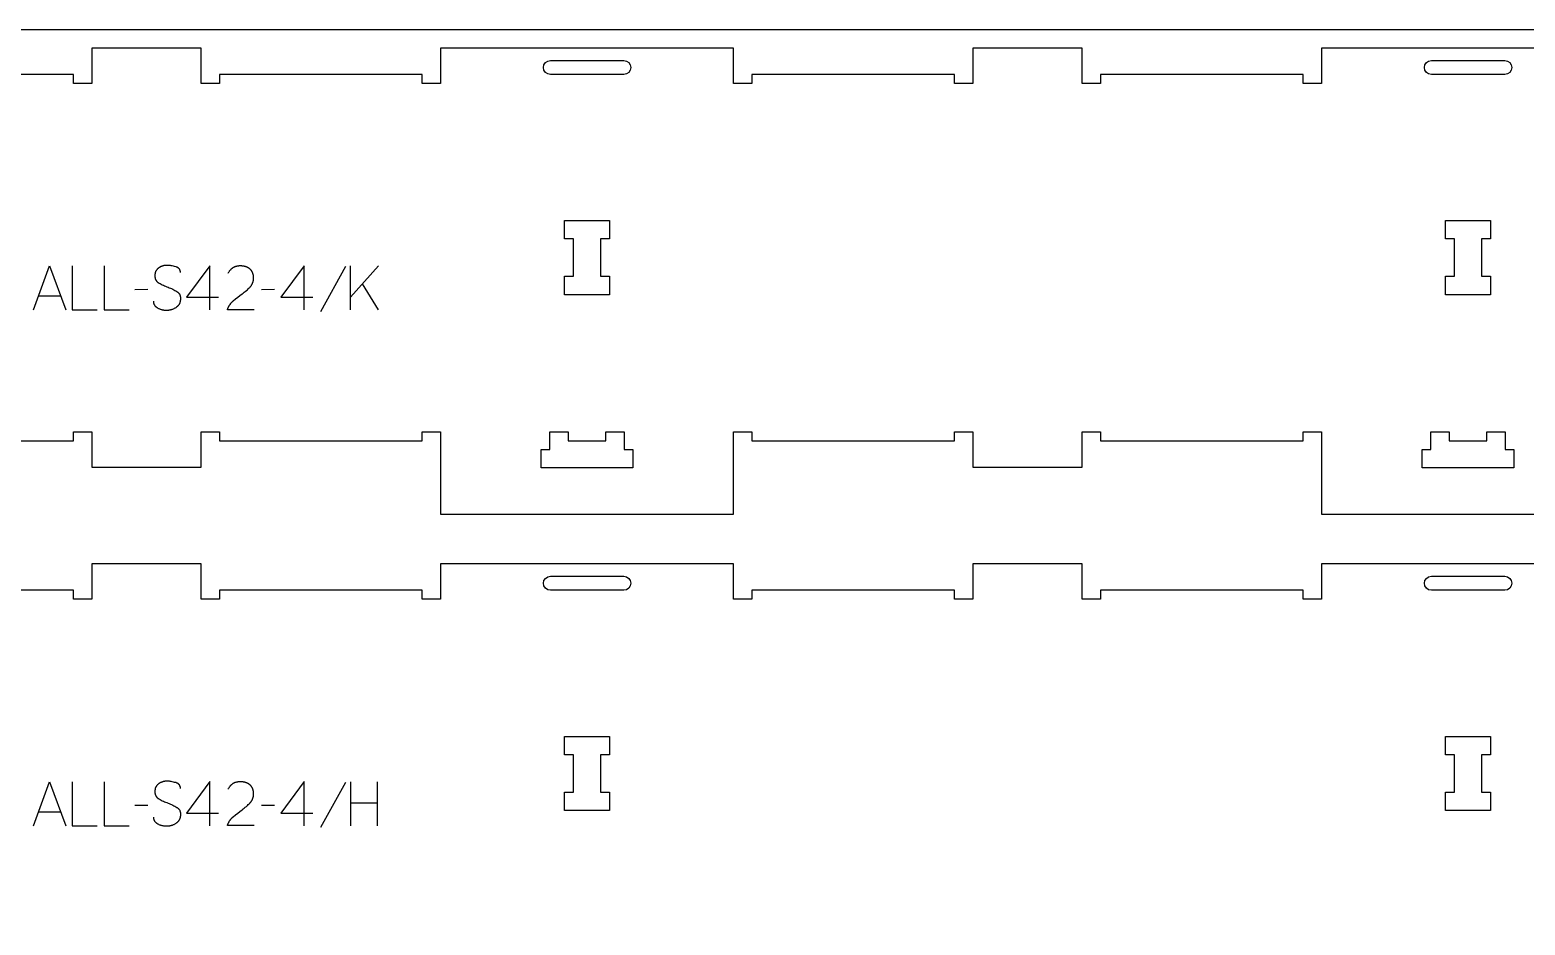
# Model space of a CAD drawing. Extents: x -10701 to -7518, y -19593 to -11999.
# Drawn here: x -9744 to -8726, y -15953 to -15343 of the extents above; entities that cross this region are included whole.
import ezdxf

# ---------------------------------------------------------------- set-up
doc = ezdxf.new("R2010")
doc.units = 0
for name, color, linetype in [('0_SHEET_SPRUCEPLY_2440X122', 1, 'CONTINUOUS'), ('1_ANYTOOL_1MMDEEP_LABELS_S', 2, 'CONTINUOUS'), ('3_ANYTOOL_CUTTHROUGH_INSID', 4, 'CONTINUOUS'), ('4_ANYTOOL_CUTTHROUGH_OUTSI', 5, 'CONTINUOUS')]:
    doc.layers.add(name, color=color, linetype=linetype)

msp = doc.modelspace()

# ---------------------------------------------------------------- linework, layer by layer
at = {"layer": '0_SHEET_SPRUCEPLY_2440X122'}
msp.add_lwpolyline([(-10329.7, -15343.3), (-10329.7, -16563.3), (-7889.7, -16563.3), (-7889.7, -15343.3)], close=True, dxfattribs=at)
at = {"layer": '1_ANYTOOL_1MMDEEP_LABELS_S'}
for points in [[(-9741.7, -15534.1), (-9730.8, -15504.1), (-9719.7, -15534.1)], [(-9715.4, -15504.1), (-9715.4, -15534.1), (-9698.3, -15534.1)], [(-9693.6, -15504.1), (-9693.6, -15534.1), (-9676.5, -15534.1)], [(-9641.6, -15508.7), (-9641.6, -15508.5), (-9641.6, -15508.4), (-9641.6, -15508.3), (-9641.7, -15508.2), (-9641.7, -15508.1), (-9641.7, -15508), (-9641.7, -15508), (-9641.7, -15507.9), (-9641.7, -15507.8), (-9641.7, -15507.7), (-9641.8, -15507.6), (-9641.8, -15507.5), (-9641.8, -15507.5), (-9641.8, -15507.4), (-9641.8, -15507.3), (-9641.9, -15507.2), (-9641.9, -15507.1), (-9641.9, -15507.1), (-9642, -15507), (-9642, -15506.9), (-9642, -15506.8), (-9642.1, -15506.8), (-9642.1, -15506.7), (-9642.1, -15506.6), (-9642.2, -15506.6), (-9642.2, -15506.5), (-9642.3, -15506.4), (-9642.3, -15506.4), (-9642.4, -15506.3), (-9642.4, -15506.2), (-9642.5, -15506.2), (-9642.5, -15506.1), (-9642.6, -15506), (-9642.6, -15506), (-9642.7, -15505.9), (-9642.7, -15505.9), (-9642.8, -15505.8), (-9642.9, -15505.8), (-9642.9, -15505.7), (-9643, -15505.7), (-9643, -15505.6), (-9643.1, -15505.5), (-9643.2, -15505.5), (-9643.3, -15505.4), (-9643.3, -15505.4), (-9643.4, -15505.4), (-9643.5, -15505.3), (-9643.6, -15505.3), (-9643.6, -15505.2), (-9643.7, -15505.2), (-9643.8, -15505.1), (-9644, -15505), (-9644.1, -15505), (-9644.3, -15504.9), (-9644.5, -15504.8), (-9644.7, -15504.8), (-9644.9, -15504.7), (-9645.7, -15504.5), (-9646.5, -15504.3), (-9647.3, -15504.1), (-9648.1, -15504), (-9648.5, -15503.9), (-9648.8, -15503.9), (-9649.2, -15503.9), (-9649.6, -15503.8), (-9649.9, -15503.8), (-9650.3, -15503.8), (-9650.7, -15503.8), (-9651, -15503.8), (-9651.2, -15503.8), (-9651.4, -15503.8), (-9651.6, -15503.8), (-9651.8, -15503.8), (-9652, -15503.8), (-9652.2, -15503.8), (-9652.4, -15503.8), (-9652.5, -15503.9), (-9652.7, -15503.9), (-9652.9, -15503.9), (-9653.1, -15504), (-9653.3, -15504), (-9653.5, -15504.1), (-9653.6, -15504.1), (-9653.8, -15504.2), (-9654, -15504.2), (-9654.2, -15504.3), (-9654.3, -15504.3), (-9654.5, -15504.4), (-9654.7, -15504.5), (-9654.9, -15504.5), (-9655, -15504.6), (-9655.2, -15504.7), (-9655.4, -15504.8), (-9655.5, -15504.9), (-9655.7, -15505), (-9655.8, -15505.1), (-9656, -15505.2), (-9656.2, -15505.3), (-9656.3, -15505.4), (-9656.5, -15505.5), (-9656.6, -15505.6), (-9656.8, -15505.7), (-9656.9, -15505.8), (-9657.1, -15505.9), (-9657.2, -15506.1), (-9657.4, -15506.2), (-9657.5, -15506.3), (-9657.6, -15506.5), (-9657.7, -15506.6), (-9657.8, -15506.7), (-9657.9, -15506.9), (-9658.1, -15507), (-9658.2, -15507.2), (-9658.2, -15507.3), (-9658.3, -15507.5), (-9658.4, -15507.6), (-9658.5, -15507.8), (-9658.6, -15508), (-9658.6, -15508.1), (-9658.7, -15508.3), (-9658.8, -15508.5), (-9658.8, -15508.6), (-9658.9, -15508.8), (-9658.9, -15509), (-9659, -15509.2), (-9659, -15509.4), (-9659, -15509.6), (-9659.1, -15509.8), (-9659.1, -15510), (-9659.1, -15510.2), (-9659.1, -15510.4), (-9659.1, -15510.6), (-9659.1, -15510.8), (-9659.1, -15511), (-9659.1, -15511.2), (-9659.1, -15511.4), (-9659.1, -15511.6), (-9659.1, -15511.8), (-9659, -15512), (-9659, -15512.2), (-9658.9, -15512.4), (-9658.9, -15512.6), (-9658.8, -15512.8), (-9658.8, -15513), (-9658.7, -15513.1), (-9658.7, -15513.2), (-9658.7, -15513.3), (-9658.6, -15513.4), (-9658.6, -15513.5), (-9658.5, -15513.5), (-9658.5, -15513.6), (-9658.5, -15513.7), (-9658.4, -15513.8), (-9658.4, -15513.9), (-9658.3, -15513.9), (-9658.3, -15514), (-9658.2, -15514.1), (-9658.2, -15514.2), (-9658.1, -15514.2), (-9658.1, -15514.3), (-9658, -15514.4), (-9658, -15514.5), (-9657.9, -15514.5), (-9657.8, -15514.6), (-9657.8, -15514.7), (-9657.7, -15514.7), (-9657.7, -15514.8), (-9657.6, -15514.9), (-9657.5, -15514.9), (-9657.4, -15515.1), (-9657.3, -15515.2), (-9657.1, -15515.3), (-9657, -15515.4), (-9656.8, -15515.5), (-9656.6, -15515.6), (-9656.5, -15515.7), (-9656.3, -15515.8), (-9655.6, -15516.2), (-9654.8, -15516.6), (-9654.1, -15517), (-9653.3, -15517.3), (-9652.6, -15517.7), (-9651.8, -15518), (-9650.9, -15518.3), (-9650.1, -15518.7), (-9649.3, -15519), (-9648.5, -15519.3), (-9647.7, -15519.6), (-9646.9, -15520), (-9646.2, -15520.4), (-9645.5, -15520.8), (-9644.8, -15521.2), (-9644.1, -15521.6), (-9643.9, -15521.7), (-9643.8, -15521.8), (-9643.6, -15521.9), (-9643.5, -15522), (-9643.5, -15522), (-9643.4, -15522.1), (-9643.3, -15522.2), (-9643.2, -15522.2), (-9643.2, -15522.3), (-9643.1, -15522.4), (-9643, -15522.4), (-9643, -15522.5), (-9642.9, -15522.6), (-9642.9, -15522.6), (-9642.8, -15522.7), (-9642.7, -15522.8), (-9642.7, -15522.9), (-9642.6, -15522.9), (-9642.6, -15523), (-9642.5, -15523.1), (-9642.5, -15523.2), (-9642.4, -15523.2), (-9642.4, -15523.3), (-9642.3, -15523.4), (-9642.3, -15523.5), (-9642.2, -15523.6), (-9642.2, -15523.6), (-9642.2, -15523.7), (-9642.1, -15523.8), (-9642.1, -15523.9), (-9642.1, -15524), (-9642, -15524.1), (-9642, -15524.2), (-9642, -15524.2), (-9641.9, -15524.3), (-9641.9, -15524.4), (-9641.9, -15524.5), (-9641.8, -15524.7), (-9641.8, -15524.9), (-9641.7, -15525.1), (-9641.7, -15525.3), (-9641.7, -15525.5), (-9641.7, -15525.7), (-9641.7, -15525.9), (-9641.7, -15526.1), (-9641.6, -15526.3), (-9641.7, -15526.6), (-9641.7, -15526.8), (-9641.7, -15527), (-9641.7, -15527.3), (-9641.7, -15527.5), (-9641.8, -15527.7), (-9641.8, -15527.9), (-9641.8, -15528.1), (-9641.9, -15528.4), (-9641.9, -15528.6), (-9642, -15528.8), (-9642.1, -15529), (-9642.1, -15529.2), (-9642.2, -15529.4), (-9642.3, -15529.6), (-9642.3, -15529.7), (-9642.4, -15529.9), (-9642.5, -15530.1), (-9642.6, -15530.3), (-9642.7, -15530.5), (-9642.8, -15530.6), (-9642.9, -15530.8), (-9643.1, -15530.9), (-9643.2, -15531.1), (-9643.3, -15531.3), (-9643.4, -15531.4), (-9643.6, -15531.6), (-9643.7, -15531.7), (-9643.9, -15531.8), (-9644, -15532), (-9644.2, -15532.1), (-9644.3, -15532.2), (-9644.5, -15532.3), (-9644.7, -15532.5), (-9644.9, -15532.6), (-9645.2, -15532.8), (-9645.6, -15533), (-9645.9, -15533.2), (-9646.3, -15533.4), (-9646.7, -15533.5), (-9647.1, -15533.7), (-9647.3, -15533.8), (-9647.4, -15533.8), (-9647.6, -15533.9), (-9647.8, -15534), (-9648, -15534), (-9648.2, -15534.1), (-9648.4, -15534.1), (-9648.6, -15534.2), (-9648.8, -15534.2), (-9649, -15534.2), (-9649.2, -15534.3), (-9649.4, -15534.3), (-9649.6, -15534.3), (-9649.8, -15534.4), (-9650.2, -15534.4), (-9650.6, -15534.4), (-9651, -15534.4), (-9651.5, -15534.4), (-9651.9, -15534.4), (-9652.3, -15534.4), (-9652.7, -15534.4), (-9653.1, -15534.3), (-9653.5, -15534.2), (-9653.8, -15534.2), (-9654.2, -15534.1), (-9654.6, -15534), (-9655, -15533.9), (-9655.3, -15533.7), (-9655.7, -15533.6), (-9656.1, -15533.4), (-9656.4, -15533.3), (-9656.8, -15533.1), (-9657.1, -15532.9), (-9657.3, -15532.8), (-9657.4, -15532.7), (-9657.6, -15532.6), (-9657.8, -15532.5), (-9657.9, -15532.4), (-9658, -15532.3), (-9658.2, -15532.1), (-9658.3, -15532), (-9658.4, -15531.9), (-9658.6, -15531.8), (-9658.7, -15531.6), (-9658.8, -15531.5), (-9658.8, -15531.4), (-9658.9, -15531.4), (-9658.9, -15531.3), (-9659, -15531.2), (-9659, -15531.2), (-9659.1, -15531.1), (-9659.1, -15531), (-9659.2, -15530.9), (-9659.2, -15530.9), (-9659.2, -15530.8), (-9659.3, -15530.7), (-9659.3, -15530.6), (-9659.4, -15530.6), (-9659.4, -15530.5), (-9659.4, -15530.4), (-9659.5, -15530.3), (-9659.5, -15530.3), (-9659.5, -15530.2), (-9659.6, -15530.1), (-9659.6, -15530), (-9659.6, -15529.8), (-9659.7, -15529.7), (-9659.7, -15529.5), (-9659.8, -15529.3), (-9659.8, -15529.2), (-9659.8, -15529), (-9659.8, -15528.8), (-9659.8, -15528.6), (-9659.8, -15528.4), (-9659.9, -15528.2)], [(-9621.6, -15534.1), (-9621.6, -15504.1), (-9637.6, -15525.4)], [(-9591.4, -15534.1), (-9609.7, -15534), (-9609.6, -15533.6), (-9609.5, -15533.3), (-9609.4, -15533.1), (-9609.3, -15532.9), (-9609.2, -15532.7), (-9609.1, -15532.5), (-9609, -15532.2), (-9608.9, -15532), (-9608.8, -15531.8), (-9608.7, -15531.6), (-9608.6, -15531.4), (-9608.5, -15531.2), (-9608.4, -15531), (-9608.3, -15530.8), (-9608.1, -15530.6), (-9608, -15530.4), (-9607.9, -15530.3), (-9607.7, -15530.1), (-9607.6, -15529.9), (-9607.5, -15529.7), (-9607.3, -15529.5), (-9607.2, -15529.3), (-9607, -15529.2), (-9606.9, -15529), (-9606.7, -15528.8), (-9606.5, -15528.7), (-9606.4, -15528.5), (-9606.2, -15528.3), (-9606, -15528.2), (-9605.7, -15527.9), (-9604.2, -15526.6), (-9602.7, -15525.5), (-9601.2, -15524.3), (-9599.7, -15523.2), (-9598.9, -15522.6), (-9598.2, -15522), (-9597.5, -15521.5), (-9596.8, -15520.9), (-9596.1, -15520.3), (-9595.5, -15519.7), (-9594.8, -15519.1), (-9594.2, -15518.5), (-9594.1, -15518.3), (-9594, -15518.1), (-9593.8, -15518), (-9593.7, -15517.8), (-9593.6, -15517.7), (-9593.4, -15517.5), (-9593.3, -15517.3), (-9593.2, -15517.1), (-9593.1, -15517), (-9593, -15516.8), (-9592.9, -15516.6), (-9592.8, -15516.4), (-9592.7, -15516.2), (-9592.6, -15516.1), (-9592.5, -15515.9), (-9592.5, -15515.7), (-9592.4, -15515.5), (-9592.3, -15515.3), (-9592.3, -15515.1), (-9592.2, -15514.9), (-9592.2, -15514.7), (-9592.1, -15514.5), (-9592.1, -15514.3), (-9592, -15514.1), (-9592, -15513.9), (-9592, -15513.7), (-9591.9, -15513.4), (-9591.9, -15513.2), (-9591.9, -15513), (-9591.9, -15512.8), (-9591.9, -15512.6), (-9591.9, -15512.3), (-9591.9, -15512.1), (-9591.9, -15511.8), (-9591.9, -15511.6), (-9591.9, -15511.4), (-9591.9, -15511.1), (-9592, -15510.9), (-9592, -15510.7), (-9592, -15510.4), (-9592.1, -15510.2), (-9592.1, -15510), (-9592.2, -15509.8), (-9592.2, -15509.6), (-9592.3, -15509.4), (-9592.4, -15509.2), (-9592.4, -15509), (-9592.5, -15508.8), (-9592.6, -15508.6), (-9592.7, -15508.4), (-9592.8, -15508.2), (-9592.9, -15508), (-9593, -15507.9), (-9593.1, -15507.7), (-9593.2, -15507.5), (-9593.3, -15507.4), (-9593.4, -15507.2), (-9593.5, -15507.1), (-9593.7, -15506.9), (-9593.8, -15506.8), (-9594, -15506.6), (-9594.1, -15506.5), (-9594.3, -15506.3), (-9594.4, -15506.2), (-9594.6, -15506.1), (-9594.7, -15505.9), (-9594.9, -15505.8), (-9595.1, -15505.7), (-9595.2, -15505.6), (-9595.4, -15505.5), (-9595.6, -15505.4), (-9595.8, -15505.3), (-9595.9, -15505.2), (-9596.1, -15505.1), (-9596.3, -15505), (-9596.5, -15504.9), (-9596.7, -15504.8), (-9596.9, -15504.8), (-9597.1, -15504.7), (-9597.3, -15504.6), (-9597.5, -15504.6), (-9597.7, -15504.5), (-9597.9, -15504.4), (-9598.1, -15504.4), (-9598.3, -15504.3), (-9598.5, -15504.3), (-9598.7, -15504.3), (-9598.9, -15504.2), (-9599.2, -15504.2), (-9599.4, -15504.2), (-9599.6, -15504.2), (-9599.8, -15504.1), (-9600.1, -15504.1), (-9600.3, -15504.1), (-9600.8, -15504.1), (-9601.2, -15504.1), (-9601.5, -15504.1), (-9601.9, -15504.1), (-9602.2, -15504.2), (-9602.6, -15504.2), (-9602.9, -15504.3), (-9603.2, -15504.3), (-9603.5, -15504.4), (-9603.9, -15504.5), (-9604, -15504.6), (-9604.2, -15504.6), (-9604.3, -15504.7), (-9604.5, -15504.7), (-9604.6, -15504.8), (-9604.8, -15504.8), (-9604.9, -15504.9), (-9605, -15504.9), (-9605.2, -15505), (-9605.3, -15505.1), (-9605.5, -15505.1), (-9605.6, -15505.2), (-9605.7, -15505.3), (-9605.9, -15505.4), (-9606, -15505.5), (-9606.1, -15505.5), (-9606.3, -15505.6), (-9606.4, -15505.7), (-9606.5, -15505.8), (-9606.6, -15505.9), (-9606.8, -15506), (-9606.9, -15506.1), (-9607, -15506.2), (-9607.1, -15506.3), (-9607.2, -15506.4), (-9607.3, -15506.5), (-9607.5, -15506.6), (-9607.6, -15506.7), (-9607.7, -15506.9), (-9607.8, -15507), (-9607.9, -15507.1), (-9608, -15507.2), (-9608.2, -15507.5), (-9608.4, -15507.7), (-9608.6, -15508), (-9608.8, -15508.3), (-9608.9, -15508.6), (-9609.1, -15508.9), (-9609.3, -15509.2)], [(-9557.4, -15534.1), (-9557.4, -15504.1), (-9573.4, -15525.4)], [(-9529.2, -15504.6), (-9546.4, -15535.3)], [(-9525.8, -15534.1), (-9525.8, -15504.1)], [(-9525.8, -15525.5), (-9506.9, -15504.1)], [(-9506.9, -15534.1), (-9517.7, -15516.3)], [(-9738.2, -15524.5), (-9723.3, -15524.5)], [(-9663.9, -15520.2), (-9672.7, -15520.3)], [(-9637.6, -15525.4), (-9615.8, -15525.4)], [(-9577.7, -15520.2), (-9586.5, -15520.3)], [(-9573.4, -15525.4), (-9551.6, -15525.4)], [(-9741.7, -15885.6), (-9730.8, -15855.6), (-9719.7, -15885.6)], [(-9715.4, -15855.6), (-9715.4, -15885.6), (-9698.3, -15885.6)], [(-9693.6, -15855.6), (-9693.6, -15885.6), (-9676.5, -15885.6)], [(-9641.6, -15860.2), (-9641.6, -15860), (-9641.6, -15859.9), (-9641.6, -15859.8), (-9641.7, -15859.7), (-9641.7, -15859.6), (-9641.7, -15859.5), (-9641.7, -15859.4), (-9641.7, -15859.4), (-9641.7, -15859.3), (-9641.7, -15859.2), (-9641.8, -15859.1), (-9641.8, -15859), (-9641.8, -15858.9), (-9641.8, -15858.9), (-9641.8, -15858.8), (-9641.9, -15858.7), (-9641.9, -15858.6), (-9641.9, -15858.6), (-9642, -15858.5), (-9642, -15858.4), (-9642, -15858.3), (-9642.1, -15858.3), (-9642.1, -15858.2), (-9642.1, -15858.1), (-9642.2, -15858), (-9642.2, -15858), (-9642.3, -15857.9), (-9642.3, -15857.8), (-9642.4, -15857.8), (-9642.4, -15857.7), (-9642.5, -15857.7), (-9642.5, -15857.6), (-9642.6, -15857.5), (-9642.6, -15857.5), (-9642.7, -15857.4), (-9642.7, -15857.4), (-9642.8, -15857.3), (-9642.9, -15857.2), (-9642.9, -15857.2), (-9643, -15857.1), (-9643, -15857.1), (-9643.1, -15857), (-9643.2, -15857), (-9643.3, -15856.9), (-9643.3, -15856.9), (-9643.4, -15856.8), (-9643.5, -15856.8), (-9643.6, -15856.7), (-9643.6, -15856.7), (-9643.7, -15856.7), (-9643.8, -15856.6), (-9644, -15856.5), (-9644.1, -15856.5), (-9644.3, -15856.4), (-9644.5, -15856.3), (-9644.7, -15856.2), (-9644.9, -15856.2), (-9645.7, -15856), (-9646.5, -15855.8), (-9647.3, -15855.6), (-9648.1, -15855.5), (-9648.5, -15855.4), (-9648.8, -15855.4), (-9649.2, -15855.3), (-9649.6, -15855.3), (-9649.9, -15855.3), (-9650.3, -15855.3), (-9650.7, -15855.2), (-9651, -15855.2), (-9651.2, -15855.2), (-9651.4, -15855.3), (-9651.6, -15855.3), (-9651.8, -15855.3), (-9652, -15855.3), (-9652.2, -15855.3), (-9652.4, -15855.3), (-9652.5, -15855.4), (-9652.7, -15855.4), (-9652.9, -15855.4), (-9653.1, -15855.5), (-9653.3, -15855.5), (-9653.5, -15855.5), (-9653.6, -15855.6), (-9653.8, -15855.6), (-9654, -15855.7), (-9654.2, -15855.8), (-9654.3, -15855.8), (-9654.5, -15855.9), (-9654.7, -15856), (-9654.9, -15856), (-9655, -15856.1), (-9655.2, -15856.2), (-9655.4, -15856.3), (-9655.5, -15856.4), (-9655.7, -15856.4), (-9655.8, -15856.5), (-9656, -15856.6), (-9656.2, -15856.7), (-9656.3, -15856.8), (-9656.5, -15857), (-9656.6, -15857.1), (-9656.8, -15857.2), (-9656.9, -15857.3), (-9657.1, -15857.4), (-9657.2, -15857.5), (-9657.4, -15857.7), (-9657.5, -15857.8), (-9657.6, -15857.9), (-9657.7, -15858.1), (-9657.8, -15858.2), (-9657.9, -15858.4), (-9658.1, -15858.5), (-9658.2, -15858.7), (-9658.2, -15858.8), (-9658.3, -15859), (-9658.4, -15859.1), (-9658.5, -15859.3), (-9658.6, -15859.4), (-9658.6, -15859.6), (-9658.7, -15859.8), (-9658.8, -15860), (-9658.8, -15860.1), (-9658.9, -15860.3), (-9658.9, -15860.5), (-9659, -15860.7), (-9659, -15860.9), (-9659, -15861.1), (-9659.1, -15861.3), (-9659.1, -15861.4), (-9659.1, -15861.7), (-9659.1, -15861.9), (-9659.1, -15862.1), (-9659.1, -15862.3), (-9659.1, -15862.5), (-9659.1, -15862.7), (-9659.1, -15862.9), (-9659.1, -15863.1), (-9659.1, -15863.3), (-9659, -15863.5), (-9659, -15863.7), (-9658.9, -15863.9), (-9658.9, -15864.1), (-9658.8, -15864.3), (-9658.8, -15864.4), (-9658.7, -15864.6), (-9658.7, -15864.7), (-9658.7, -15864.8), (-9658.6, -15864.9), (-9658.6, -15864.9), (-9658.5, -15865), (-9658.5, -15865.1), (-9658.5, -15865.2), (-9658.4, -15865.3), (-9658.4, -15865.4), (-9658.3, -15865.4), (-9658.3, -15865.5), (-9658.2, -15865.6), (-9658.2, -15865.7), (-9658.1, -15865.7), (-9658.1, -15865.8), (-9658, -15865.9), (-9658, -15865.9), (-9657.9, -15866), (-9657.8, -15866.1), (-9657.8, -15866.2), (-9657.7, -15866.2), (-9657.7, -15866.3), (-9657.6, -15866.4), (-9657.5, -15866.4), (-9657.4, -15866.5), (-9657.3, -15866.7), (-9657.1, -15866.8), (-9657, -15866.9), (-9656.8, -15867), (-9656.6, -15867.1), (-9656.5, -15867.2), (-9656.3, -15867.3), (-9655.6, -15867.7), (-9654.8, -15868.1), (-9654.1, -15868.5), (-9653.3, -15868.8), (-9652.6, -15869.2), (-9651.8, -15869.5), (-9650.9, -15869.8), (-9650.1, -15870.1), (-9649.3, -15870.4), (-9648.5, -15870.8), (-9647.7, -15871.1), (-9646.9, -15871.5), (-9646.2, -15871.9), (-9645.5, -15872.2), (-9644.8, -15872.7), (-9644.1, -15873.1), (-9643.9, -15873.2), (-9643.8, -15873.3), (-9643.6, -15873.4), (-9643.5, -15873.5), (-9643.5, -15873.5), (-9643.4, -15873.6), (-9643.3, -15873.7), (-9643.2, -15873.7), (-9643.2, -15873.8), (-9643.1, -15873.9), (-9643, -15873.9), (-9643, -15874), (-9642.9, -15874.1), (-9642.9, -15874.1), (-9642.8, -15874.2), (-9642.7, -15874.3), (-9642.7, -15874.3), (-9642.6, -15874.4), (-9642.6, -15874.5), (-9642.5, -15874.6), (-9642.5, -15874.6), (-9642.4, -15874.7), (-9642.4, -15874.8), (-9642.3, -15874.9), (-9642.3, -15875), (-9642.2, -15875), (-9642.2, -15875.1), (-9642.2, -15875.2), (-9642.1, -15875.3), (-9642.1, -15875.4), (-9642.1, -15875.5), (-9642, -15875.5), (-9642, -15875.6), (-9642, -15875.7), (-9641.9, -15875.8), (-9641.9, -15875.9), (-9641.9, -15876), (-9641.8, -15876.2), (-9641.8, -15876.4), (-9641.7, -15876.6), (-9641.7, -15876.8), (-9641.7, -15877), (-9641.7, -15877.2), (-9641.7, -15877.4), (-9641.7, -15877.6), (-9641.6, -15877.8), (-9641.7, -15878.1), (-9641.7, -15878.3), (-9641.7, -15878.5), (-9641.7, -15878.7), (-9641.7, -15879), (-9641.8, -15879.2), (-9641.8, -15879.4), (-9641.8, -15879.6), (-9641.9, -15879.8), (-9641.9, -15880.1), (-9642, -15880.3), (-9642.1, -15880.5), (-9642.1, -15880.7), (-9642.2, -15880.9), (-9642.3, -15881), (-9642.3, -15881.2), (-9642.4, -15881.4), (-9642.5, -15881.6), (-9642.6, -15881.8), (-9642.7, -15881.9), (-9642.8, -15882.1), (-9642.9, -15882.3), (-9643.1, -15882.4), (-9643.2, -15882.6), (-9643.3, -15882.7), (-9643.4, -15882.9), (-9643.6, -15883), (-9643.7, -15883.2), (-9643.9, -15883.3), (-9644, -15883.4), (-9644.2, -15883.6), (-9644.3, -15883.7), (-9644.5, -15883.8), (-9644.7, -15883.9), (-9644.9, -15884.1), (-9645.2, -15884.3), (-9645.6, -15884.5), (-9645.9, -15884.7), (-9646.3, -15884.9), (-9646.7, -15885), (-9647.1, -15885.2), (-9647.3, -15885.3), (-9647.4, -15885.3), (-9647.6, -15885.4), (-9647.8, -15885.4), (-9648, -15885.5), (-9648.2, -15885.6), (-9648.4, -15885.6), (-9648.6, -15885.6), (-9648.8, -15885.7), (-9649, -15885.7), (-9649.2, -15885.8), (-9649.4, -15885.8), (-9649.6, -15885.8), (-9649.8, -15885.9), (-9650.2, -15885.9), (-9650.6, -15885.9), (-9651, -15885.9), (-9651.5, -15885.9), (-9651.9, -15885.9), (-9652.3, -15885.9), (-9652.7, -15885.8), (-9653.1, -15885.8), (-9653.5, -15885.7), (-9653.8, -15885.7), (-9654.2, -15885.6), (-9654.6, -15885.5), (-9655, -15885.3), (-9655.3, -15885.2), (-9655.7, -15885.1), (-9656.1, -15884.9), (-9656.4, -15884.8), (-9656.8, -15884.6), (-9657.1, -15884.4), (-9657.3, -15884.3), (-9657.4, -15884.2), (-9657.6, -15884.1), (-9657.8, -15884), (-9657.9, -15883.9), (-9658, -15883.7), (-9658.2, -15883.6), (-9658.3, -15883.5), (-9658.4, -15883.4), (-9658.6, -15883.2), (-9658.7, -15883.1), (-9658.8, -15883), (-9658.8, -15882.9), (-9658.9, -15882.9), (-9658.9, -15882.8), (-9659, -15882.7), (-9659, -15882.6), (-9659.1, -15882.6), (-9659.1, -15882.5), (-9659.2, -15882.4), (-9659.2, -15882.4), (-9659.2, -15882.3), (-9659.3, -15882.2), (-9659.3, -15882.1), (-9659.4, -15882.1), (-9659.4, -15882), (-9659.4, -15881.9), (-9659.5, -15881.8), (-9659.5, -15881.7), (-9659.5, -15881.7), (-9659.6, -15881.6), (-9659.6, -15881.5), (-9659.6, -15881.3), (-9659.7, -15881.2), (-9659.7, -15881), (-9659.8, -15880.8), (-9659.8, -15880.6), (-9659.8, -15880.5), (-9659.8, -15880.3), (-9659.8, -15880.1), (-9659.8, -15879.9), (-9659.9, -15879.7)], [(-9621.6, -15885.6), (-9621.6, -15855.5), (-9637.6, -15876.9)], [(-9591.4, -15885.5), (-9609.7, -15885.5), (-9609.6, -15885), (-9609.5, -15884.8), (-9609.4, -15884.6), (-9609.3, -15884.4), (-9609.2, -15884.2), (-9609.1, -15883.9), (-9609, -15883.7), (-9608.9, -15883.5), (-9608.8, -15883.3), (-9608.7, -15883.1), (-9608.6, -15882.9), (-9608.5, -15882.7), (-9608.4, -15882.5), (-9608.3, -15882.3), (-9608.1, -15882.1), (-9608, -15881.9), (-9607.9, -15881.7), (-9607.7, -15881.6), (-9607.6, -15881.4), (-9607.5, -15881.2), (-9607.3, -15881), (-9607.2, -15880.8), (-9607, -15880.7), (-9606.9, -15880.5), (-9606.7, -15880.3), (-9606.5, -15880.2), (-9606.4, -15880), (-9606.2, -15879.8), (-9606, -15879.7), (-9605.7, -15879.4), (-9604.2, -15878.1), (-9602.7, -15876.9), (-9601.2, -15875.8), (-9599.7, -15874.7), (-9598.9, -15874.1), (-9598.2, -15873.5), (-9597.5, -15872.9), (-9596.8, -15872.4), (-9596.1, -15871.8), (-9595.5, -15871.2), (-9594.8, -15870.6), (-9594.2, -15869.9), (-9594.1, -15869.8), (-9594, -15869.6), (-9593.8, -15869.5), (-9593.7, -15869.3), (-9593.6, -15869.1), (-9593.4, -15869), (-9593.3, -15868.8), (-9593.2, -15868.6), (-9593.1, -15868.5), (-9593, -15868.3), (-9592.9, -15868.1), (-9592.8, -15867.9), (-9592.7, -15867.7), (-9592.6, -15867.5), (-9592.5, -15867.4), (-9592.5, -15867.2), (-9592.4, -15867), (-9592.3, -15866.8), (-9592.3, -15866.6), (-9592.2, -15866.4), (-9592.2, -15866.2), (-9592.1, -15866), (-9592.1, -15865.8), (-9592, -15865.6), (-9592, -15865.4), (-9592, -15865.1), (-9591.9, -15864.9), (-9591.9, -15864.7), (-9591.9, -15864.5), (-9591.9, -15864.3), (-9591.9, -15864), (-9591.9, -15863.8), (-9591.9, -15863.6), (-9591.9, -15863.3), (-9591.9, -15863.1), (-9591.9, -15862.8), (-9591.9, -15862.6), (-9592, -15862.4), (-9592, -15862.1), (-9592, -15861.9), (-9592.1, -15861.7), (-9592.1, -15861.5), (-9592.2, -15861.3), (-9592.2, -15861.1), (-9592.3, -15860.9), (-9592.4, -15860.7), (-9592.4, -15860.5), (-9592.5, -15860.3), (-9592.6, -15860.1), (-9592.7, -15859.9), (-9592.8, -15859.7), (-9592.9, -15859.5), (-9593, -15859.4), (-9593.1, -15859.2), (-9593.2, -15859), (-9593.3, -15858.9), (-9593.4, -15858.7), (-9593.5, -15858.5), (-9593.7, -15858.4), (-9593.8, -15858.2), (-9594, -15858.1), (-9594.1, -15858), (-9594.3, -15857.8), (-9594.4, -15857.7), (-9594.6, -15857.6), (-9594.7, -15857.4), (-9594.9, -15857.3), (-9595.1, -15857.2), (-9595.2, -15857.1), (-9595.4, -15857), (-9595.6, -15856.9), (-9595.8, -15856.8), (-9595.9, -15856.7), (-9596.1, -15856.6), (-9596.3, -15856.5), (-9596.5, -15856.4), (-9596.7, -15856.3), (-9596.9, -15856.3), (-9597.1, -15856.2), (-9597.3, -15856.1), (-9597.5, -15856), (-9597.7, -15856), (-9597.9, -15855.9), (-9598.1, -15855.9), (-9598.3, -15855.8), (-9598.5, -15855.8), (-9598.7, -15855.8), (-9598.9, -15855.7), (-9599.2, -15855.7), (-9599.4, -15855.7), (-9599.6, -15855.6), (-9599.8, -15855.6), (-9600.1, -15855.6), (-9600.3, -15855.6), (-9600.8, -15855.6), (-9601.2, -15855.6), (-9601.5, -15855.6), (-9601.9, -15855.6), (-9602.2, -15855.7), (-9602.6, -15855.7), (-9602.9, -15855.8), (-9603.2, -15855.8), (-9603.5, -15855.9), (-9603.9, -15856), (-9604, -15856), (-9604.2, -15856.1), (-9604.3, -15856.1), (-9604.5, -15856.2), (-9604.6, -15856.2), (-9604.8, -15856.3), (-9604.9, -15856.4), (-9605, -15856.4), (-9605.2, -15856.5), (-9605.3, -15856.6), (-9605.5, -15856.6), (-9605.6, -15856.7), (-9605.7, -15856.8), (-9605.9, -15856.9), (-9606, -15856.9), (-9606.1, -15857), (-9606.3, -15857.1), (-9606.4, -15857.2), (-9606.5, -15857.3), (-9606.6, -15857.4), (-9606.8, -15857.5), (-9606.9, -15857.6), (-9607, -15857.7), (-9607.1, -15857.8), (-9607.2, -15857.9), (-9607.3, -15858), (-9607.5, -15858.1), (-9607.6, -15858.2), (-9607.7, -15858.3), (-9607.8, -15858.5), (-9607.9, -15858.6), (-9608, -15858.7), (-9608.2, -15859), (-9608.4, -15859.2), (-9608.6, -15859.5), (-9608.8, -15859.8), (-9608.9, -15860.1), (-9609.1, -15860.4), (-9609.3, -15860.7)], [(-9557.4, -15885.6), (-9557.4, -15855.5), (-9573.4, -15876.9)], [(-9529.2, -15856.1), (-9546.4, -15886.8)], [(-9525.8, -15855.6), (-9525.8, -15885.6)], [(-9507.5, -15885.6), (-9507.5, -15855.6)], [(-9738.2, -15876), (-9723.3, -15876)], [(-9663.9, -15871.7), (-9672.7, -15871.8)], [(-9577.7, -15871.7), (-9586.5, -15871.8)], [(-9507.5, -15870.3), (-9525.8, -15870.3)], [(-9637.6, -15876.9), (-9615.8, -15876.9)], [(-9573.4, -15876.9), (-9551.6, -15876.9)]]:
    msp.add_lwpolyline(points, dxfattribs=at)
at = {"layer": '3_ANYTOOL_CUTTHROUGH_INSID', "color": 4}
for points in [[(-9389.7, -15364.2), (-9339.7, -15364.2, -1), (-9339.7, -15373.7), (-9389.7, -15373.7, -1)], [(-8789.7, -15364.2), (-8739.7, -15364.2, -1), (-8739.7, -15373.7), (-8789.7, -15373.7, -1)], [(-9389.7, -15715.6), (-9339.7, -15715.6, -1), (-9339.7, -15725.1), (-9389.7, -15725.1, -1)], [(-8789.7, -15715.6), (-8739.7, -15715.6, -1), (-8739.7, -15725.1), (-8789.7, -15725.1, -1)]]:
    msp.add_lwpolyline(points, format="xyb", close=True, dxfattribs=at)
for points in [[(-9374, -15511.2), (-9374, -15485.7), (-9380, -15485.7), (-9380, -15473.2), (-9349.5, -15473.2), (-9349.5, -15485.7), (-9355.5, -15485.7), (-9355.5, -15511.2), (-9349.5, -15511.2), (-9349.5, -15523.7), (-9380, -15523.7), (-9380, -15511.2)], [(-8774, -15511.2), (-8774, -15485.7), (-8780, -15485.7), (-8780, -15473.2), (-8749.5, -15473.2), (-8749.5, -15485.7), (-8755.5, -15485.7), (-8755.5, -15511.2), (-8749.5, -15511.2), (-8749.5, -15523.7), (-8780, -15523.7), (-8780, -15511.2)], [(-9352, -15623.2), (-9352, -15617.2), (-9339.5, -15617.2), (-9339.5, -15629.2), (-9333.5, -15629.2), (-9333.5, -15641.7), (-9396, -15641.7), (-9396, -15629.2), (-9390, -15629.2), (-9390, -15617.2), (-9377.5, -15617.2), (-9377.5, -15623.2)], [(-8752, -15623.2), (-8752, -15617.2), (-8739.5, -15617.2), (-8739.5, -15629.2), (-8733.5, -15629.2), (-8733.5, -15641.7), (-8796, -15641.7), (-8796, -15629.2), (-8790, -15629.2), (-8790, -15617.2), (-8777.5, -15617.2), (-8777.5, -15623.2)], [(-9374, -15862.7), (-9374, -15837.2), (-9380, -15837.2), (-9380, -15824.7), (-9349.5, -15824.7), (-9349.5, -15837.2), (-9355.5, -15837.2), (-9355.5, -15862.7), (-9349.5, -15862.7), (-9349.5, -15875.2), (-9380, -15875.2), (-9380, -15862.7)], [(-8774, -15862.7), (-8774, -15837.2), (-8780, -15837.2), (-8780, -15824.7), (-8749.5, -15824.7), (-8749.5, -15837.2), (-8755.5, -15837.2), (-8755.5, -15862.7), (-8749.5, -15862.7), (-8749.5, -15875.2), (-8780, -15875.2), (-8780, -15862.7)]]:
    msp.add_lwpolyline(points, close=True, dxfattribs=at)
at = {"layer": '4_ANYTOOL_CUTTHROUGH_OUTSI', "color": 5}
for points in [[(-8665, -15355.7), (-8864.5, -15355.7), (-8864.5, -15355.7), (-8864.5, -15379.7), (-8877, -15379.7), (-8877, -15373.7), (-9015, -15373.7), (-9015, -15379.7), (-9027.5, -15379.7), (-9027.5, -15355.7), (-9102, -15355.7), (-9102, -15379.7), (-9114.5, -15379.7), (-9114.5, -15373.7), (-9214.7, -15373.7), (-9252.5, -15373.7), (-9252.5, -15379.7), (-9265, -15379.7), (-9265, -15355.7), (-9464.5, -15355.7), (-9464.5, -15379.7), (-9477, -15379.7), (-9477, -15373.7), (-9615, -15373.7), (-9615, -15379.7), (-9627.5, -15379.7), (-9627.5, -15355.7), (-9702, -15355.7), (-9702, -15379.7), (-9714.5, -15379.7), (-9714.5, -15373.7), (-9852.5, -15373.7)], [(-9852.5, -15623.2), (-9714.5, -15623.2), (-9714.5, -15617.2), (-9702, -15617.2), (-9702, -15641.2), (-9627.5, -15641.2), (-9627.5, -15617.2), (-9615, -15617.2), (-9615, -15623.2), (-9477, -15623.2), (-9477, -15617.2), (-9464.5, -15617.2), (-9464.5, -15673.2), (-9265, -15673.2), (-9265, -15617.4), (-9265, -15617.2), (-9252.5, -15617.2), (-9252.5, -15623.2), (-9214.7, -15623.2), (-9114.5, -15623.2), (-9114.5, -15617.2), (-9102, -15617.2), (-9102, -15641.2), (-9027.5, -15641.2), (-9027.5, -15617.2), (-9015, -15617.2), (-9015, -15623.2), (-8877, -15623.2), (-8877, -15617.2), (-8864.5, -15617.2), (-8864.5, -15673.2), (-8665, -15673.2)], [(-8665, -15707.1), (-8864.5, -15707.1), (-8864.5, -15731.1), (-8877, -15731.1), (-8877, -15730.9), (-8877, -15730.9), (-8877, -15725.1), (-9015, -15725.1), (-9015, -15731.1), (-9027.5, -15731.1), (-9027.5, -15707.1), (-9102, -15707.1), (-9102, -15731.1), (-9114.5, -15731.1), (-9114.5, -15725.1), (-9214.7, -15725.1), (-9252.5, -15725.1), (-9252.5, -15731.1), (-9265, -15731.1), (-9265, -15707.1), (-9464.5, -15707.1), (-9464.5, -15731.1), (-9477, -15731.1), (-9477, -15725.1), (-9615, -15725.1), (-9615, -15731.1), (-9627.5, -15731.1), (-9627.5, -15707.1), (-9702, -15707.1), (-9702, -15731.1), (-9714.5, -15731.1), (-9714.5, -15725.1), (-9852.5, -15725.1)]]:
    msp.add_lwpolyline(points, dxfattribs=at)

doc.saveas('drawing.dxf')
